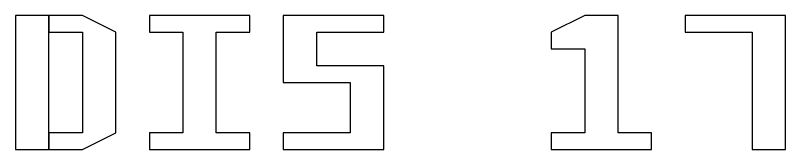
# Model space of a CAD drawing. Extents: x -18850 to 18850, y -21700 to 21700.
# Drawn here: x -8050 to -4025, y 20500 to 21200 of the extents above; entities that cross this region are included whole.
import ezdxf

# ---------------------------------------------------------------- set-up
doc = ezdxf.new("R2010")
doc.units = 0
doc.layers.add('GAP', color=1, linetype='continuous')

msp = doc.modelspace()

# ---------------------------------------------------------------- linework, layer by layer
at = {"layer": 'gap'}
for points in [[(-8050, 20500), (-7875, 20500), (-7875, 21200), (-8050, 21200), (-8050, 20500)], [(-7875, 20500), (-7700, 20500), (-7525, 20587.5), (-7525, 21112.5), (-7700, 21200), (-7875, 21200), (-7875, 21112.5), (-7700, 21112.5), (-7700, 20587.5), (-7875, 20587.5), (-7875, 20500)], [(-7350, 20500), (-6825, 20500), (-6825, 20587.5), (-7000, 20587.5), (-7000, 21112.5), (-6825, 21112.5), (-6825, 21200), (-7350, 21200), (-7350, 21112.5), (-7175, 21112.5), (-7175, 20587.5), (-7350, 20587.5), (-7350, 20500), (-7350, 20500)], [(-6650, 20500), (-6125, 20500), (-6125, 20937.5), (-6475, 20937.5), (-6475, 21112.5), (-6125, 21112.5), (-6125, 21200), (-6650, 21200), (-6650, 20850), (-6300, 20850), (-6300, 20587.5), (-6650, 20587.5), (-6650, 20500), (-6650, 20500)], [(-5250, 20500), (-4725, 20500), (-4725, 20587.5), (-4900, 20587.5), (-4900, 21200), (-5075, 21200), (-5250, 21112.5), (-5250, 21025), (-5075, 21025), (-5075, 20587.5), (-5250, 20587.5), (-5250, 20500), (-5250, 20500)], [(-4200, 20500), (-4025, 20500), (-4025, 21200), (-4550, 21200), (-4550, 21112.5), (-4200, 21112.5), (-4200, 20500), (-4200, 20500)]]:
    msp.add_lwpolyline(points, dxfattribs=at)

doc.saveas('drawing.dxf')
